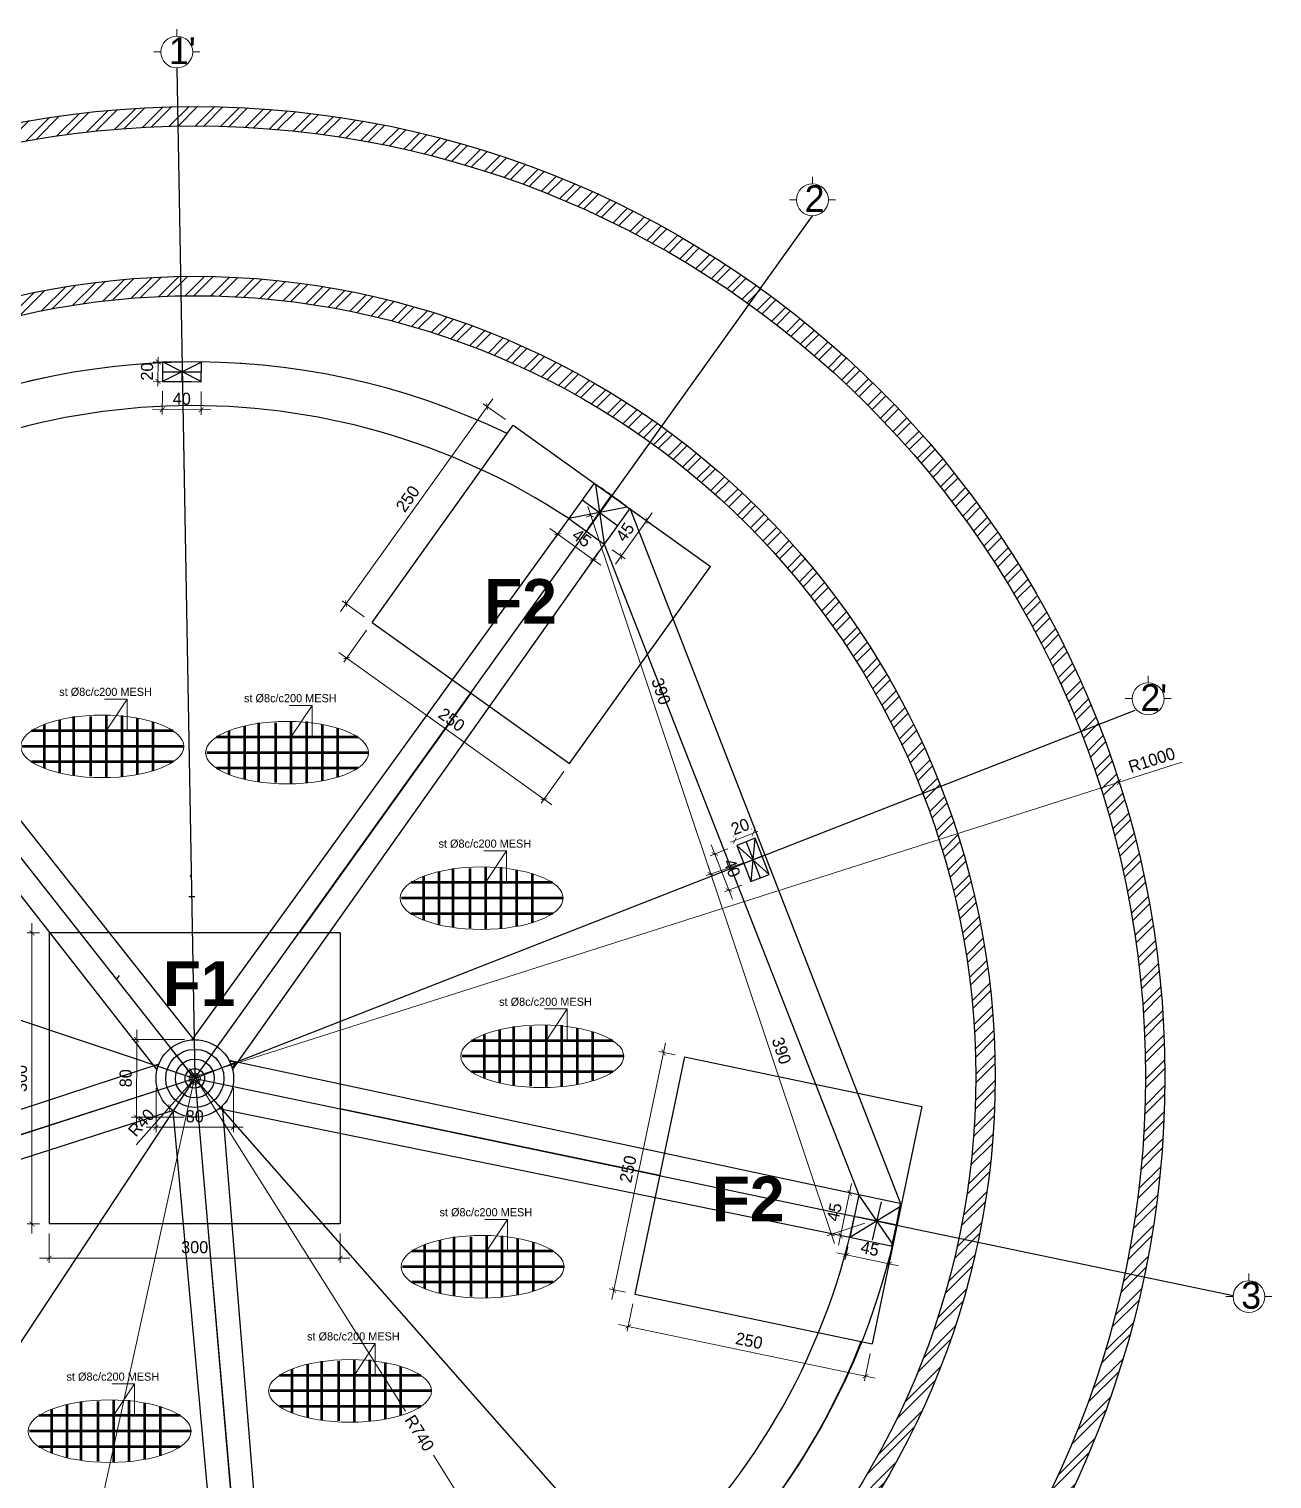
# Model space of a CAD drawing. Header units: inches. Extents: x -291016 to -124071, y 25078 to 137196.
# Drawn here: x -211951 to -210669, y 45294 to 46789 of the extents above; entities that cross this region are included whole.
import ezdxf

# ---------------------------------------------------------------- set-up
doc = ezdxf.new("R2010")
doc.units = ezdxf.units.IN
doc.header["$MEASUREMENT"] = 0
for name, color, linetype, lineweight in [('DOOR', 112, 'Continuous', 20), ('HACTH', 8, 'Continuous', 9), ('text', 7, 'Continuous', 35), ('TOP', 4, 'Continuous', 53)]:
    doc.layers.add(name, color=color, linetype=linetype, lineweight=lineweight)
for name, color, linetype in [('NOTES', 7, 'Continuous'), ('TEX', 4, 'Continuous'), ('WALL', 7, 'Continuous')]:
    doc.layers.add(name, color=color, linetype=linetype)
doc.styles.add('dim', font='')
doc.styles.add('SANSSERIFBOLD', font='sasb____.pfb', dxfattribs={"height": 70})
doc.styles.get('dim').set_extended_font_data('Kabel Bk BT')
doc.dimstyles.new('50PEA1', dxfattribs={"dimscale": 0, "dimtxt": 12.5, "dimasz": 5, "dimexe": 5, "dimexo": 10, "dimgap": 5, "dimtad": 1, "dimdec": 0, "dimdsep": 46, "dimtxsty": 'Standard', "dimblk1": 'ARCHTICK', "dimblk2": 'ARCHTICK', "dimsah": 1, "dimcen": 2.5, "dimdle": 10, "dimclrd": 8, "dimclre": 8, "dimclrt": 7, "dimadec": 0, "dimazin": 0, "dimtfac": 1, "dimtdec": 0, "dimtix": 1, "dimtmove": 2, "dimatfit": 3, "dimldrblk": 'ARCHTICK', "dimfxl": 1, "dimtolj": 1, "dimtzin": 0, "dimlwd": 13, "dimlwe": 13, "dimarcsym": 0})

# ---------------------------------------------------------------- blocks, each defined once
blk = doc.blocks.new('_ArchTick')
at = {"color": 0, "const_width": 0.15}
blk.add_lwpolyline([(-0.5, -0.5), (0.5, 0.5)], dxfattribs=at)
blk = doc.blocks.new('*D470')
at = {"layer": 'Defpoints', "color": 0, "linetype": 'Continuous', "ltscale": 0.2, "transparency": 16777216}
for p in [(-211813.1, 46425.5), (-211773.1, 46425.2), (-211773.3, 46396.3)]:
    blk.add_point(p, dxfattribs=at)
at = {"layer": 'DOOR', "color": 8, "linetype": 'Continuous', "lineweight": 13, "ltscale": 0.2, "transparency": 16777216}
for p, q in [((-211813.2, 46415.5), (-211813.4, 46391.6)), ((-211773.2, 46415.2), (-211773.4, 46391.3))]:
    blk.add_line(p, q, dxfattribs=at)
at = {"layer": 'DOOR', "color": 8, "lineweight": 13, "ltscale": 0.2, "transparency": 16777216}
blk.add_line((-211823.3, 46396.7), (-211763.3, 46396.2), dxfattribs=at)
at = {"layer": 'DOOR', "color": 8, "linetype": 'Continuous', "lineweight": 13, "ltscale": 0.2, "transparency": 16777216, "xscale": 5, "yscale": 5, "zscale": 5}
for p, rotation in [((-211813.3, 46396.6), 179.5496749645594), ((-211773.3, 46396.3), 359.5496749645595)]:
    blk.add_blockref('_ArchTick', p, dxfattribs=dict(at, rotation=rotation))
at = {"layer": 'DOOR', "color": 7, "linetype": 'Continuous', "ltscale": 0.2, "transparency": 16777216, "insert": (-211793.2, 46407.7), "char_height": 12.5, "attachment_point": 5, "rotation": 359.5497}
blk.add_mtext('\\A1;40', dxfattribs=at)
blk = doc.blocks.new('*D471')
at = {"layer": 'Defpoints', "color": 0, "linetype": 'Continuous', "ltscale": 0.2, "transparency": 16777216}
for p in [(-211772.9, 46445.4), (-211817.8, 46425.7), (-211773.1, 46425.4)]:
    blk.add_point(p, dxfattribs=at)
at = {"layer": 'DOOR', "color": 8, "lineweight": 13, "ltscale": 0.2, "transparency": 16777216}
for p, q in [((-211817.6, 46445.7), (-211817.6, 46450.7)), ((-211817.6, 46445.7), (-211817.8, 46425.7)), ((-211817.8, 46425.7), (-211817.8, 46420.7))]:
    blk.add_line(p, q, dxfattribs=at)
at = {"layer": 'DOOR', "color": 8, "linetype": 'Continuous', "lineweight": 13, "ltscale": 0.2, "transparency": 16777216}
for p, q in [((-211782.9, 46445.5), (-211822.6, 46445.8)), ((-211783.1, 46425.5), (-211822.8, 46425.8))]:
    blk.add_line(p, q, dxfattribs=at)
at = {"layer": 'DOOR', "color": 8, "linetype": 'Continuous', "lineweight": 13, "ltscale": 0.2, "transparency": 16777216, "xscale": 5, "yscale": 5, "zscale": 5}
for p, rotation in [((-211817.6, 46445.7), 269.5496749645181), ((-211817.8, 46425.7), 89.54967496451813)]:
    blk.add_blockref('_ArchTick', p, dxfattribs=dict(at, rotation=rotation))
at = {"layer": 'DOOR', "color": 7, "linetype": 'Continuous', "ltscale": 0.2, "transparency": 16777216, "insert": (-211829, 46435.8), "char_height": 12.5, "attachment_point": 5, "rotation": 89.5497}
blk.add_mtext('\\A1;20', dxfattribs=at)
blk = doc.blocks.new('*D478')
at = {"layer": 'Defpoints', "color": 0, "linetype": 'Continuous', "ltscale": 0.2, "transparency": 16777216}
for p in [(-211221, 45947.3), (-211206.4, 45910.1), (-211229.2, 45901.2)]:
    blk.add_point(p, dxfattribs=at)
at = {"layer": 'DOOR', "color": 8, "linetype": 'Continuous', "lineweight": 13, "ltscale": 0.2, "transparency": 16777216}
for p, q in [((-211230.3, 45943.7), (-211248.4, 45936.6)), ((-211215.8, 45906.4), (-211233.9, 45899.3))]:
    blk.add_line(p, q, dxfattribs=at)
at = {"layer": 'DOOR', "color": 8, "lineweight": 13, "ltscale": 0.2, "transparency": 16777216}
blk.add_line((-211247.4, 45947.7), (-211225.6, 45891.8), dxfattribs=at)
at = {"layer": 'DOOR', "color": 8, "linetype": 'Continuous', "lineweight": 13, "ltscale": 0.2, "transparency": 16777216, "xscale": 5, "yscale": 5, "zscale": 5}
for p, rotation in [((-211243.8, 45938.4), 111.3279274253634), ((-211229.2, 45901.2), 291.3279274253634)]:
    blk.add_blockref('_ArchTick', p, dxfattribs=dict(at, rotation=rotation))
at = {"layer": 'DOOR', "color": 7, "linetype": 'Continuous', "ltscale": 0.2, "transparency": 16777216, "insert": (-211226, 45923.9), "char_height": 12.5, "attachment_point": 5, "rotation": 291.3279}
blk.add_mtext('\\A1;40', dxfattribs=at)
blk = doc.blocks.new('*D479')
at = {"layer": 'Defpoints', "color": 0, "linetype": 'Continuous', "ltscale": 0.2, "transparency": 16777216}
for p in [(-211204.1, 45959.8), (-211202.1, 45954.7), (-211221, 45947.3)]:
    blk.add_point(p, dxfattribs=at)
at = {"layer": 'DOOR', "color": 8, "linetype": 'Continuous', "lineweight": 13, "ltscale": 0.2, "transparency": 16777216}
for p, q in [((-211224.6, 45956.6), (-211224.8, 45957.1)), ((-211205.8, 45964), (-211205.9, 45964.4))]:
    blk.add_line(p, q, dxfattribs=at)
at = {"layer": 'DOOR', "color": 8, "lineweight": 13, "ltscale": 0.2, "transparency": 16777216}
for p, q in [((-211223, 45952.4), (-211204.1, 45959.8)), ((-211204.1, 45959.8), (-211199.5, 45961.6)), ((-211223, 45952.4), (-211227.6, 45950.6))]:
    blk.add_line(p, q, dxfattribs=at)
at = {"layer": 'DOOR', "color": 8, "linetype": 'Continuous', "lineweight": 13, "ltscale": 0.2, "transparency": 16777216, "xscale": 5, "yscale": 5, "zscale": 5}
for p, rotation in [((-211223, 45952.4), 21.32792742537217), ((-211204.1, 45959.8), 201.3279274253721)]:
    blk.add_blockref('_ArchTick', p, dxfattribs=dict(at, rotation=rotation))
at = {"layer": 'DOOR', "color": 7, "linetype": 'Continuous', "ltscale": 0.2, "transparency": 16777216, "insert": (-211217.6, 45966.6), "char_height": 12.5, "attachment_point": 5, "rotation": 21.3279}
blk.add_mtext('\\A1;20', dxfattribs=at)
blk = doc.blocks.new('*D480')
at = {"layer": 'Defpoints', "color": 0, "linetype": 'Continuous', "ltscale": 0.2, "transparency": 16777216}
for p in [(-211819.8, 45707), (-211739.8, 45707), (-211739.8, 45656.7)]:
    blk.add_point(p, dxfattribs=at)
at = {"layer": 'DOOR', "color": 8, "linetype": 'Continuous', "lineweight": 13, "ltscale": 0.2, "transparency": 16777216}
for p, q in [((-211819.8, 45697), (-211819.8, 45651.7)), ((-211739.8, 45697), (-211739.8, 45651.7))]:
    blk.add_line(p, q, dxfattribs=at)
at = {"layer": 'DOOR', "color": 8, "lineweight": 13, "ltscale": 0.2, "transparency": 16777216}
blk.add_line((-211829.8, 45656.7), (-211729.8, 45656.7), dxfattribs=at)
at = {"layer": 'DOOR', "color": 8, "linetype": 'Continuous', "lineweight": 13, "ltscale": 0.2, "transparency": 16777216, "xscale": 5, "yscale": 5, "zscale": 5, "rotation": 180}
blk.add_blockref('_ArchTick', (-211819.8, 45656.7), dxfattribs=at)
at = {"layer": 'DOOR', "color": 8, "linetype": 'Continuous', "lineweight": 13, "ltscale": 0.2, "transparency": 16777216, "xscale": 5, "yscale": 5, "zscale": 5}
blk.add_blockref('_ArchTick', (-211739.8, 45656.7), dxfattribs=at)
at = {"layer": 'DOOR', "color": 7, "linetype": 'Continuous', "ltscale": 0.2, "transparency": 16777216, "insert": (-211779.8, 45667.9), "char_height": 12.5, "attachment_point": 5}
blk.add_mtext('\\A1;80', dxfattribs=at)
blk = doc.blocks.new('*D481')
at = {"layer": 'Defpoints', "color": 0, "linetype": 'Continuous', "ltscale": 0.2, "transparency": 16777216}
for p in [(-211780.5, 45747), (-211839.9, 45667.1), (-211780.7, 45667)]:
    blk.add_point(p, dxfattribs=at)
at = {"layer": 'DOOR', "color": 8, "linetype": 'Continuous', "lineweight": 13, "ltscale": 0.2, "transparency": 16777216}
for p, q in [((-211790.5, 45747), (-211844.7, 45747.1)), ((-211790.7, 45667), (-211844.9, 45667.2))]:
    blk.add_line(p, q, dxfattribs=at)
at = {"layer": 'DOOR', "color": 8, "lineweight": 13, "ltscale": 0.2, "transparency": 16777216}
blk.add_line((-211839.6, 45757.1), (-211839.9, 45657.1), dxfattribs=at)
at = {"layer": 'DOOR', "color": 8, "linetype": 'Continuous', "lineweight": 13, "ltscale": 0.2, "transparency": 16777216, "xscale": 5, "yscale": 5, "zscale": 5}
for p, rotation in [((-211839.7, 45747.1), 89.84661278515328), ((-211839.9, 45667.1), 269.8466127851532)]:
    blk.add_blockref('_ArchTick', p, dxfattribs=dict(at, rotation=rotation))
at = {"layer": 'DOOR', "color": 7, "linetype": 'Continuous', "ltscale": 0.2, "transparency": 16777216, "insert": (-211851, 45707.2), "char_height": 12.5, "attachment_point": 5, "rotation": 89.8466}
blk.add_mtext('\\A1;80', dxfattribs=at)
blk = doc.blocks.new('*D488')
at = {"layer": 'Defpoints', "color": 0, "linetype": 'Continuous', "ltscale": 0.2, "transparency": 16777216}
for p in [(-211204.2, 45932.4), (-211247.9, 45917.8), (-211079.7, 45560.9)]:
    blk.add_point(p, dxfattribs=at)
at = {"layer": 'DOOR', "color": 8, "linetype": 'Continuous', "lineweight": 13, "ltscale": 0.2, "transparency": 16777216}
for p, q in [((-211213.7, 45929.2), (-211252.7, 45916.2)), ((-211089.2, 45557.7), (-211128.2, 45544.6))]:
    blk.add_line(p, q, dxfattribs=at)
at = {"layer": 'DOOR', "color": 8, "lineweight": 13, "ltscale": 0.2, "transparency": 16777216}
blk.add_line((-211120.3, 45536.7), (-211251.1, 45927.2), dxfattribs=at)
at = {"layer": 'DOOR', "color": 8, "linetype": 'Continuous', "lineweight": 13, "ltscale": 0.2, "transparency": 16777216, "xscale": 5, "yscale": 5, "zscale": 5}
for p, rotation in [((-211247.9, 45917.8), 108.5152456213374), ((-211123.5, 45546.2), 288.5152456213374)]:
    blk.add_blockref('_ArchTick', p, dxfattribs=dict(at, rotation=rotation))
at = {"layer": 'DOOR', "color": 7, "linetype": 'Continuous', "ltscale": 0.2, "transparency": 16777216, "insert": (-211175, 45735.6), "char_height": 12.5, "attachment_point": 5, "rotation": 288.5152}
blk.add_mtext('\\A1;390', dxfattribs=at)
blk = doc.blocks.new('*D489')
at = {"layer": 'Defpoints', "color": 0, "linetype": 'Continuous', "ltscale": 0.2, "transparency": 16777216}
for p in [(-211371.7, 46287.3), (-211362.1, 46290.5), (-211204.2, 45932.4)]:
    blk.add_point(p, dxfattribs=at)
at = {"layer": 'DOOR', "color": 8, "linetype": 'Continuous', "lineweight": 13, "ltscale": 0.2, "transparency": 16777216}
for p, q in [((-211371.6, 46287.3), (-211376.4, 46285.7)), ((-211213.7, 45929.2), (-211252.7, 45916.2))]:
    blk.add_line(p, q, dxfattribs=at)
at = {"layer": 'DOOR', "color": 8, "lineweight": 13, "ltscale": 0.2, "transparency": 16777216}
blk.add_line((-211244.7, 45908.3), (-211374.8, 46296.8), dxfattribs=at)
at = {"layer": 'DOOR', "color": 8, "linetype": 'Continuous', "lineweight": 13, "ltscale": 0.2, "transparency": 16777216, "xscale": 5, "yscale": 5, "zscale": 5}
for p, rotation in [((-211371.7, 46287.3), 108.5152456209802), ((-211247.9, 45917.8), 288.5152456209802)]:
    blk.add_blockref('_ArchTick', p, dxfattribs=dict(at, rotation=rotation))
at = {"layer": 'DOOR', "color": 7, "linetype": 'Continuous', "ltscale": 0.2, "transparency": 16777216, "insert": (-211299.1, 46106.1), "char_height": 12.5, "attachment_point": 5, "rotation": 288.5152}
blk.add_mtext('\\A1;390', dxfattribs=at)
blk = doc.blocks.new('*D492')
at = {"color": 8, "lineweight": 13, "transparency": 16777216}
for p, q in [((-211785.1, 45717.4), (-211562.6, 45364.1)), ((-211380.1, 45074.3), (-211533.9, 45318.6))]:
    blk.add_line(p, q, dxfattribs=at)
at = {"layer": 'Defpoints', "color": 0, "transparency": 16777216}
for p in [(-211779.8, 45709), (-211385.4, 45082.8)]:
    blk.add_point(p, dxfattribs=at)
at = {"color": 8, "lineweight": 13, "transparency": 16777216, "xscale": 5, "yscale": 5, "zscale": 5, "rotation": 302.2029900168425}
blk.add_blockref('_ArchTick', (-211385.4, 45082.8), dxfattribs=at)
at = {"color": 7, "transparency": 16777216, "insert": (-211548.2, 45341.4), "char_height": 12.5, "attachment_point": 5, "rotation": 302.203}
blk.add_mtext('\\A1;R740', dxfattribs=at)
blk = doc.blocks.new('*D721')
at = {"color": 8, "lineweight": 13, "transparency": 16777216}
for p, q in [((-211054.4, 45513.7), (-211118, 45527.1)), ((-211106.5, 45533.1), (-211109.3, 45520.2)), ((-211062.5, 45523.9), (-211065.3, 45510.9))]:
    blk.add_line(p, q, dxfattribs=at)
at = {"layer": 'Defpoints', "color": 0, "transparency": 16777216}
for p in [(-211104.5, 45542.9), (-211108.2, 45525.1), (-211060.5, 45533.7)]:
    blk.add_point(p, dxfattribs=at)
at = {"color": 8, "lineweight": 13, "transparency": 16777216, "xscale": 5, "yscale": 5, "zscale": 5}
for p, rotation in [((-211108.2, 45525.1), 168.092339087508), ((-211064.2, 45515.8), 348.092339087508)]:
    blk.add_blockref('_ArchTick', p, dxfattribs=dict(at, rotation=rotation))
at = {"color": 7, "transparency": 16777216, "insert": (-211083.9, 45531.5), "char_height": 12.5, "attachment_point": 5, "rotation": 348.0923}
blk.add_mtext('\\A1;45', dxfattribs=at)
blk = doc.blocks.new('*D722')
at = {"color": 8, "lineweight": 13, "transparency": 16777216}
for p, q in [((-211116.2, 45535.2), (-211102.8, 45598.8)), ((-211105, 45589), (-211109.7, 45590)), ((-211114.2, 45545), (-211119, 45546))]:
    blk.add_line(p, q, dxfattribs=at)
at = {"layer": 'Defpoints', "color": 0, "transparency": 16777216}
for p in [(-211104.8, 45589), (-211095.2, 45587), (-211104.5, 45542.9)]:
    blk.add_point(p, dxfattribs=at)
at = {"color": 8, "lineweight": 13, "transparency": 16777216, "xscale": 5, "yscale": 5, "zscale": 5}
for p, rotation in [((-211104.8, 45589), 78.09233908749623), ((-211114.1, 45545), 258.0923390874962)]:
    blk.add_blockref('_ArchTick', p, dxfattribs=dict(at, rotation=rotation))
at = {"color": 7, "transparency": 16777216, "insert": (-211120.5, 45569.3), "char_height": 12.5, "attachment_point": 5, "rotation": 78.0923}
blk.add_mtext('\\A1;45', dxfattribs=at)
blk = doc.blocks.new('*D723')
at = {"color": 8, "lineweight": 13, "transparency": 16777216}
for p, q in [((-211328.2, 45474.6), (-211334.1, 45446.3)), ((-211078.6, 45398), (-211342.9, 45453.2)), ((-211083.5, 45423.5), (-211089.4, 45395.1))]:
    blk.add_line(p, q, dxfattribs=at)
at = {"layer": 'Defpoints', "color": 0, "transparency": 16777216}
for p in [(-211326.1, 45484.4), (-211333.1, 45451.2), (-211081.4, 45433.3)]:
    blk.add_point(p, dxfattribs=at)
at = {"color": 8, "lineweight": 13, "transparency": 16777216, "xscale": 5, "yscale": 5, "zscale": 5}
for p, rotation in [((-211333.1, 45451.2), 168.1920705506228), ((-211088.4, 45400), 348.1920705506228)]:
    blk.add_blockref('_ArchTick', p, dxfattribs=dict(at, rotation=rotation))
at = {"color": 7, "transparency": 16777216, "insert": (-211208.4, 45436.6), "char_height": 12.5, "attachment_point": 5, "rotation": 348.1921}
blk.add_mtext('\\A1;250', dxfattribs=at)
blk = doc.blocks.new('*D724')
at = {"color": 8, "lineweight": 13, "transparency": 16777216}
for p, q in [((-211349.8, 45479.2), (-211294.5, 45743.4)), ((-211284.7, 45731.2), (-211301.5, 45734.7)), ((-211335.9, 45486.5), (-211352.6, 45490))]:
    blk.add_line(p, q, dxfattribs=at)
at = {"layer": 'Defpoints', "color": 0, "transparency": 16777216}
for p in [(-211296.6, 45733.7), (-211275, 45729.1), (-211326.1, 45484.4)]:
    blk.add_point(p, dxfattribs=at)
at = {"color": 8, "lineweight": 13, "transparency": 16777216, "xscale": 5, "yscale": 5, "zscale": 5}
for p, rotation in [((-211296.6, 45733.7), 78.19207055061685), ((-211347.7, 45488.9), 258.1920705506168)]:
    blk.add_blockref('_ArchTick', p, dxfattribs=dict(at, rotation=rotation))
at = {"color": 7, "transparency": 16777216, "insert": (-211333.2, 45613.6), "char_height": 12.5, "attachment_point": 5, "rotation": 78.1921}
blk.add_mtext('\\A1;250', dxfattribs=at)
blk = doc.blocks.new('*D725')
at = {"color": 8, "lineweight": 13, "transparency": 16777216}
for p, q in [((-211413.9, 46274), (-211361.1, 46236.1)), ((-211400.1, 46276), (-211408.7, 46264.1)), ((-211363.5, 46249.8), (-211372.1, 46237.9))]:
    blk.add_line(p, q, dxfattribs=at)
at = {"layer": 'Defpoints', "color": 0, "transparency": 16777216}
for p in [(-211394.3, 46284.2), (-211357.7, 46258), (-211369.2, 46241.9)]:
    blk.add_point(p, dxfattribs=at)
at = {"color": 8, "lineweight": 13, "transparency": 16777216, "xscale": 5, "yscale": 5, "zscale": 5}
for p, rotation in [((-211405.8, 46268.1), 144.3876412149687), ((-211369.2, 46241.9), 324.3876412149687)]:
    blk.add_blockref('_ArchTick', p, dxfattribs=dict(at, rotation=rotation))
at = {"color": 7, "transparency": 16777216, "insert": (-211380.9, 46264.2), "char_height": 12.5, "attachment_point": 5, "rotation": 324.3876}
blk.add_mtext('\\A1;45', dxfattribs=at)
blk = doc.blocks.new('*D726')
at = {"color": 8, "lineweight": 13, "transparency": 16777216}
for p, q in [((-211346.1, 46237.3), (-211308.2, 46290.2)), ((-211323.4, 46288.7), (-211310, 46279.2)), ((-211349.6, 46252.1), (-211336.2, 46242.6))]:
    blk.add_line(p, q, dxfattribs=at)
at = {"layer": 'Defpoints', "color": 0, "transparency": 16777216}
for p in [(-211331.5, 46294.6), (-211314.1, 46282.1), (-211357.7, 46258)]:
    blk.add_point(p, dxfattribs=at)
at = {"color": 8, "lineweight": 13, "transparency": 16777216, "xscale": 5, "yscale": 5, "zscale": 5}
for p, rotation in [((-211314.1, 46282.1), 54.40472641644845), ((-211340.3, 46245.5), 234.4047264164485)]:
    blk.add_blockref('_ArchTick', p, dxfattribs=dict(at, rotation=rotation))
at = {"color": 7, "transparency": 16777216, "insert": (-211336.3, 46270.3), "char_height": 12.5, "attachment_point": 5, "rotation": 54.4047}
blk.add_mtext('\\A1;45', dxfattribs=at)
blk = doc.blocks.new('*D733')
at = {"color": 8, "lineweight": 13, "transparency": 16777216}
for p, q in [((-211947.7, 45867), (-211947.7, 45547)), ((-211939.9, 45857), (-211952.7, 45857)), ((-211939.9, 45557), (-211952.7, 45557))]:
    blk.add_line(p, q, dxfattribs=at)
at = {"layer": 'Defpoints', "color": 0, "transparency": 16777216}
for p in [(-211929.9, 45857), (-211947.7, 45557), (-211929.9, 45557)]:
    blk.add_point(p, dxfattribs=at)
at = {"color": 8, "lineweight": 13, "transparency": 16777216, "xscale": 5, "yscale": 5, "zscale": 5}
for p, rotation in [((-211947.7, 45857), 90), ((-211947.7, 45557), 270)]:
    blk.add_blockref('_ArchTick', p, dxfattribs=dict(at, rotation=rotation))
at = {"color": 7, "transparency": 16777216, "insert": (-211959, 45707), "char_height": 12.5, "attachment_point": 5, "rotation": 90}
blk.add_mtext('\\A1;300', dxfattribs=at)
blk = doc.blocks.new('*D736')
at = {"color": 8, "lineweight": 13, "transparency": 16777216}
for p, q in [((-211472.6, 46407.8), (-211629.7, 46188.3)), ((-211459.6, 46386.2), (-211482.5, 46402.6)), ((-211605.1, 46182.9), (-211628, 46199.3))]:
    blk.add_line(p, q, dxfattribs=at)
at = {"layer": 'Defpoints', "color": 0, "transparency": 16777216}
for p in [(-211451.4, 46380.4), (-211623.9, 46196.4), (-211597, 46177.1)]:
    blk.add_point(p, dxfattribs=at)
at = {"color": 8, "lineweight": 13, "transparency": 16777216, "xscale": 5, "yscale": 5, "zscale": 5}
for p, rotation in [((-211478.4, 46399.7), 54.40472641643626), ((-211623.9, 46196.4), 234.4047264164363)]:
    blk.add_blockref('_ArchTick', p, dxfattribs=dict(at, rotation=rotation))
at = {"color": 7, "transparency": 16777216, "insert": (-211560.3, 46304.6), "char_height": 12.5, "attachment_point": 5, "rotation": 54.4047}
blk.add_mtext('\\A1;250', dxfattribs=at)
blk = doc.blocks.new('*D737')
at = {"color": 8, "lineweight": 13, "transparency": 16777216}
for p, q in [((-211602.8, 46169), (-211626.1, 46136.3)), ((-211631.4, 46146.2), (-211411.8, 45989.1)), ((-211399.5, 46023.5), (-211422.9, 45990.8))]:
    blk.add_line(p, q, dxfattribs=at)
at = {"layer": 'Defpoints', "color": 0, "transparency": 16777216}
for p in [(-211597, 46177.1), (-211393.7, 46031.6), (-211419.9, 45994.9)]:
    blk.add_point(p, dxfattribs=at)
at = {"color": 8, "lineweight": 13, "transparency": 16777216, "xscale": 5, "yscale": 5, "zscale": 5}
for p, rotation in [((-211623.2, 46140.4), 144.4047264164339), ((-211419.9, 45994.9), 324.404726416434)]:
    blk.add_blockref('_ArchTick', p, dxfattribs=dict(at, rotation=rotation))
at = {"color": 7, "transparency": 16777216, "insert": (-211515, 46076.8), "char_height": 12.5, "attachment_point": 5, "rotation": 324.4047}
blk.add_mtext('\\A1;250', dxfattribs=at)
blk = doc.blocks.new('*D740')
at = {"color": 8, "lineweight": 13, "transparency": 16777216}
for p in [(-211779.8, 45707), (-211840.1, 45638.5)]:
    blk.add_line(p, (-211806.2, 45677), dxfattribs=at)
at = {"layer": 'Defpoints', "color": 0, "transparency": 16777216}
for p in [(-211779.8, 45707), (-211806.2, 45677)]:
    blk.add_point(p, dxfattribs=at)
at = {"color": 8, "lineweight": 13, "transparency": 16777216, "xscale": 5, "yscale": 5, "zscale": 5, "rotation": 48.61300600954255}
blk.add_blockref('_ArchTick', (-211806.2, 45677), dxfattribs=at)
at = {"color": 7, "transparency": 16777216, "insert": (-211834.9, 45661.4), "char_height": 12.5, "attachment_point": 5, "rotation": 48.613}
blk.add_mtext('\\A1;R40', dxfattribs=at)
blk = doc.blocks.new('*D741')
at = {"color": 8, "lineweight": 13, "transparency": 16777216}
for p in [(-211779.8, 45709), (-212008.1, 44665.7)]:
    blk.add_line(p, (-211993.6, 44732.1), dxfattribs=at)
at = {"layer": 'Defpoints', "color": 0, "transparency": 16777216}
for p in [(-211779.8, 45709), (-211993.6, 44732.1)]:
    blk.add_point(p, dxfattribs=at)
at = {"color": 8, "lineweight": 13, "transparency": 16777216, "xscale": 5, "yscale": 5, "zscale": 5, "rotation": 77.65322692449944}
blk.add_blockref('_ArchTick', (-211993.6, 44732.1), dxfattribs=at)
at = {"color": 7, "transparency": 16777216, "insert": (-212012.9, 44696.4), "char_height": 12.5, "attachment_point": 5, "rotation": 77.6532}
blk.add_mtext('\\A1;R1000', dxfattribs=at)
blk = doc.blocks.new('*D745')
at = {"color": 8, "lineweight": 13, "transparency": 16777216}
for p, q in [((-211929.9, 45547), (-211929.9, 45516.8)), ((-211629.9, 45547), (-211629.9, 45516.8)), ((-211939.9, 45521.8), (-211619.9, 45521.8))]:
    blk.add_line(p, q, dxfattribs=at)
at = {"layer": 'Defpoints', "color": 0, "transparency": 16777216}
for p in [(-211929.9, 45557), (-211629.9, 45557), (-211629.9, 45521.8)]:
    blk.add_point(p, dxfattribs=at)
at = {"color": 8, "lineweight": 13, "transparency": 16777216, "xscale": 5, "yscale": 5, "zscale": 5, "rotation": 180}
blk.add_blockref('_ArchTick', (-211929.9, 45521.8), dxfattribs=at)
at = {"color": 8, "lineweight": 13, "transparency": 16777216, "xscale": 5, "yscale": 5, "zscale": 5}
blk.add_blockref('_ArchTick', (-211629.9, 45521.8), dxfattribs=at)
at = {"color": 7, "transparency": 16777216, "insert": (-211779.9, 45533), "char_height": 12.5, "attachment_point": 5}
blk.add_mtext('\\A1;300', dxfattribs=at)
blk = doc.blocks.new('*D746')
at = {"color": 8, "lineweight": 13, "transparency": 16777216}
for p in [(-210762.3, 46033.2), (-211779.8, 45709)]:
    blk.add_line(p, (-210827, 46012.6), dxfattribs=at)
at = {"layer": 'Defpoints', "color": 0, "transparency": 16777216}
for p in [(-210827, 46012.6), (-211779.8, 45709)]:
    blk.add_point(p, dxfattribs=at)
at = {"color": 8, "lineweight": 13, "transparency": 16777216, "xscale": 5, "yscale": 5, "zscale": 5, "rotation": 197.6772319035318}
blk.add_blockref('_ArchTick', (-210827, 46012.6), dxfattribs=at)
at = {"color": 7, "transparency": 16777216, "insert": (-210793.3, 46035.2), "char_height": 12.5, "attachment_point": 5, "rotation": 17.6772}
blk.add_mtext('\\A1;R1000', dxfattribs=at)

msp = doc.modelspace()

# ---------------------------------------------------------------- hatches: boundary and pattern name
h = msp.add_hatch()
h.set_pattern_fill('ANSI32', color=4, scale=50, style=0)
h.set_pattern_definition([(45, (-217651.662, 5072.283), (-13.258252, 13.258252), []), (45, (-217642.823, 5072.283), (-13.258252, 13.258252), [])])
h.paths.add_polyline_path([(-212779.7699, 45708.9592, 1), (-210779.7699, 45708.9592, 1)])
h.paths.add_polyline_path([(-210799.7699, 45708.9592, -1), (-212759.7699, 45708.9592, -1)], flags=16)
h = msp.add_hatch()
h.set_pattern_fill('ANSI32', color=4, scale=50, style=0)
h.set_pattern_definition([(45, (-218725.584, 333.575), (-13.258252, 13.258252), []), (45, (-218716.745, 333.575), (-13.258252, 13.258252), [])])
h.paths.add_polyline_path([(-212604.7699, 45708.9592, 1), (-210954.7699, 45708.9592, 1)])
h.paths.add_polyline_path([(-210974.7699, 45708.9592, -1), (-212584.7699, 45708.9592, -1)], flags=16)

# ---------------------------------------------------------------- linework, layer by layer
at = {"color": 1}
for p, q in [((-211798.3651, 46748.793), (-211779.7313, 45708.898)), ((-211778.6538, 45708.5279), (-211143.1126, 46596.3973)), ((-211780.9906, 45708.518), (-212471.798, 46585.2851)), ((-211772.932, 46445.3976), (-211813.0899, 46425.4658)), ((-211813.0099, 46435.651), (-211773.0106, 46435.3979)), ((-211773.0892, 46425.3982), (-211812.9308, 46445.712)), ((-211773.0892, 46425.3982), (-211772.932, 46445.3976)), ((-211366.7713, 46319.4196), (-211357.7104, 46257.9648)), ((-211380.3534, 46303.6319), (-211344.0646, 46277.0164)), ((-211374.0784, 46274.3255), (-211350.5118, 46307.7737)), ((-211334.2523, 46296.1277), (-211394.3021, 46284.1574)), ((-210810.7144, 46086.4927), (-211779.7699, 45706.9687)), ((-212766.6878, 46036.9731), (-211781.6853, 45707.6092)), ((-211206.2099, 45910.1428), (-211202.1278, 45954.6774)), ((-211187.5796, 45917.4169), (-211220.9881, 45947.3135)), ((-211211.5001, 45951.0181), (-211196.8948, 45913.7798)), ((-211784.563, 45915.0286), (-211783.5039, 45916.5082)), ((-211860.3169, 45809.1982), (-211857.4449, 45813.2104)), ((-211566.5443, 45790.095), (-211566.1643, 45790.6259)), ((-211781.7334, 45706.3331), (-212773.9172, 45385.1484)), ((-212351.3127, 44840.087), (-211779.7699, 45706.9687)), ((-211779.8599, 45706.9988), (-211779.7699, 45706.9687)), ((-211779.7699, 45706.9687), (-211779.8227, 45706.9516)), ((-211779.7699, 45706.9687), (-211779.7618, 45706.8742)), ((-211779.5927, 45704.9122), (-211693.6378, 44707.5295)), ((-211093.312, 44927.6939), (-211778.4346, 45705.4528)), ((-211777.8434, 45706.5659), (-210709.4687, 45483.2165)), ((-211060.1058, 45536.1177), (-211095.2484, 45586.9784)), ((-211072.2596, 45579.8945), (-211081.4065, 45540.2992)), ((-211051.5419, 45575.1902), (-211104.4568, 45542.9306)), ((-211096.8504, 45564.3216), (-211056.8157, 45555.8722))]:
    msp.add_line(p, q, dxfattribs=at)
for p, q in [((-211772.932, 46445.3976), (-211812.9308, 46445.712)), ((-211792.9314, 46445.5548), (-211793.0905, 46425.3086)), ((-211187.5796, 45917.4169), (-211202.1278, 45954.6774)), ((-211194.8537, 45936.0471), (-211213.714, 45928.6833))]:
    msp.add_line(p, q)
at = {"color": 3}
for p, q in [((-211596.9604, 46177.1148), (-211451.4464, 46380.402)), ((-211451.4464, 46380.402), (-211248.1593, 46234.888)), ((-211368.0948, 46320.7467), (-211394.3021, 46284.1574)), ((-211349.8028, 46307.645), (-211376.0063, 46271.0611)), ((-211394.3021, 46284.1574), (-211782.7505, 45746.8575)), ((-211394.3021, 46284.1574), (-211357.7104, 46257.9648)), ((-211331.5109, 46294.5433), (-211357.7104, 46257.9648)), ((-211331.3086, 46294.849), (-211052.3045, 45577.9227)), ((-211780.3697, 45746.9642), (-212193.1888, 46268.0323)), ((-211357.7104, 46257.9648), (-211740.9733, 45716.7065)), ((-211357.7104, 46257.9648), (-211095.2485, 45586.9786)), ((-211818.7467, 45715.9582), (-212228.5355, 46240.1825)), ((-211393.6732, 46031.6008), (-211248.1593, 46234.888)), ((-211596.9604, 46177.1148), (-211393.6732, 46031.6008)), ((-211495.3168, 46104.3578), (-211672.3776, 45856.9988)), ((-211898.0454, 45856.9988), (-212084.0319, 46093.0513)), ((-211629.8599, 45856.9988), (-211929.8599, 45856.9988)), ((-211929.8599, 45856.9988), (-211929.8599, 45556.9988)), ((-211629.8599, 45856.9988), (-211629.8599, 45556.9988)), ((-211780.4494, 45748.9706), (-211781.9239, 45746.9106)), ((-211780.4826, 45746.9623), (-211781.2172, 45747.8979)), ((-211781.0324, 45708.4868), (-211804.5662, 45738.3557)), ((-211274.9609, 45729.138), (-211326.1188, 45484.4282)), ((-211274.9609, 45729.138), (-211030.2511, 45677.9801)), ((-211816.9914, 45721.6166), (-212447.3058, 45514.4371)), ((-211818.7467, 45715.9582), (-211823.0721, 45721.448)), ((-211816.9914, 45721.6166), (-211821.9422, 45720.0139)), ((-211095.1717, 45586.9622), (-211744.3448, 45725.5446)), ((-211737.178, 45723.5195), (-211744.0408, 45724.9529)), ((-211737.0488, 45723.7001), (-211741.2665, 45717.8078)), ((-211779.7618, 45706.8742), (-211779.8599, 45706.9988)), ((-211817.8256, 45694.6495), (-212245.49, 45556.6279)), ((-211802.2009, 45673.8499), (-212433.6154, 45471.5702)), ((-211802.3911, 45673.9796), (-211742.5695, 45013.8061)), ((-211801.4438, 45674.095), (-211802.2009, 45673.8499)), ((-211104.4568, 45542.9306), (-211755.0272, 45675.5394)), ((-211751.9742, 45675.531), (-211754.4057, 45676.0388)), ((-211752.1901, 45677.9971), (-211751.963, 45675.4019)), ((-211751.4957, 45678.6743), (-211697.7356, 45017.6699)), ((-211300.5399, 45606.7831), (-211629.8599, 45675.6292)), ((-211030.2511, 45677.9801), (-211081.409, 45433.2703)), ((-211776.3354, 45668.6611), (-211776.2017, 45667.1282)), ((-211095.2484, 45586.9784), (-211104.4568, 45542.9306)), ((-211051.1783, 45577.6852), (-211095.2484, 45586.9784)), ((-211629.8599, 45556.9988), (-211929.8599, 45556.9988)), ((-211766.5953, 45556.9988), (-211737.202, 45220.0285)), ((-211055.8209, 45555.6694), (-211095.8566, 45564.1118)), ((-211060.4634, 45533.6536), (-211104.4568, 45542.9306)), ((-211326.1188, 45484.4282), (-211081.409, 45433.2703))]:
    msp.add_line(p, q, dxfattribs=at)
at = {"color": 1}
for points in [[(-211772.932, 46445.3976), (-211812.9308, 46445.712), (-211813.0899, 46425.4658), (-211773.0911, 46425.1514)], [(-211187.5796, 45917.4169), (-211202.1278, 45954.6774), (-211220.9881, 45947.3135), (-211206.4399, 45910.053)]]:
    msp.add_lwpolyline(points, close=True, dxfattribs=at)
for centre, radius in [((-211779.7699, 45708.9592), 1000), ((-211779.7699, 45708.9592), 1000), ((-211779.7699, 45708.9592), 980), ((-211779.7699, 45708.9592), 825), ((-211779.7699, 45708.9592), 825), ((-211779.7699, 45708.9592), 805), ((-211779.7699, 45706.9687), 40), ((-211779.7699, 45706.9687), 30), ((-211779.7699, 45706.9687), 20), ((-211779.7699, 45706.9687), 10)]:
    msp.add_circle(centre, radius)
at = {"color": 3}
for centre, radius, start, end in [((-211779.7626, 45706.91), 738.7662, 64.1492527, 118.4909054), ((-211782.0553, 45696.9248), 703.7006, 56.562982, 125.7496673), ((-211779.7618, 45706.8742), 738.798, 52.6643101, 56.1547214), ((-211781.1381, 45709.3953), 696.4289, 275.0148992, 348.0336406), ((-211779.7618, 45706.8742), 738.798, 346.4575615, 349.947979), ((-211781.1381, 45709.3953), 741.4289, 275.0148992, 348.0336406), ((-211779.7618, 45706.8742), 738.798, 284.6665505, 338.4582739)]:
    msp.add_arc(centre, radius, start, end, dxfattribs=at)
for start, end in [(348.0447054, 349.5923965), (284.6371488, 338.3140077)]:
    msp.add_arc((-211779.7699, 45708.9592), 740, start, end)
at = {"color": 1}
msp.add_arc((-211779.7699, 45706.9687), 738.7034, 284.6678106, 338.4498658, dxfattribs=at)
for points in [[(-211785.8678, 45894.6647), (-211785.4393, 45894.631), (-211784.9961, 45894.5924), (-211784.5394, 45894.5491)], [(-211784.5394, 45894.5491), (-211782.949, 45894.6073), (-211781.3587, 45894.6356), (-211779.7699, 45894.6335)]]:
    msp.add_open_spline(points, degree=3)
at = {"layer": 'DOOR', "color": 2, "linetype": 'Continuous', "ltscale": 0.2}
for radius in [5.7935, 4.0311, 2]:
    msp.add_circle((-211779.8154, 45706.8997), radius, dxfattribs=at)
for centre, radius, start, end in [((-211780.601, 45711.0568), 734.6015, 90.961764, 118.5860937), ((-211779.3001, 45710.1233), 735.5578, 64.0740801, 91.061863), ((-211779.3001, 45710.1233), 735.5578, 54.3421964, 56.0443165), ((-211777.7557, 45705.2734), 736.1, 311.3461889, 338.5135686)]:
    msp.add_arc(centre, radius, start, end, dxfattribs=at)
at = {"layer": 'HACTH', "linetype": 'Continuous', "lineweight": 0}
for p, q in [((-211849.4107, 46098.1412), (-211871.1623, 46065.3529)), ((-211658.9107, 46091.6412), (-211680.6623, 46058.8529)), ((-211458.4107, 45941.6412), (-211480.1623, 45908.8529)), ((-211395.9107, 45778.6412), (-211417.6623, 45745.8529)), ((-211457.4107, 45561.6412), (-211479.1623, 45528.8529)), ((-211593.9107, 45433.6412), (-211615.6623, 45400.8529)), ((-211841.9107, 45392.1412), (-211863.6623, 45359.3529))]:
    msp.add_line(p, q, dxfattribs=at)
at = {"layer": 'HACTH', "linetype": 'Continuous', "lineweight": 0, "flags": 128}
for points in [[(-211849.4107, 46065.3529), (-211849.4107, 46098.1412), (-211872.8649, 46098.1412)], [(-211658.9107, 46058.8529), (-211658.9107, 46091.6412), (-211682.3649, 46091.6412)], [(-211458.4107, 45908.8529), (-211458.4107, 45941.6412), (-211481.8649, 45941.6412)], [(-211395.9107, 45745.8529), (-211395.9107, 45778.6412), (-211419.3649, 45778.6412)], [(-211457.4107, 45528.8529), (-211457.4107, 45561.6412), (-211480.8649, 45561.6412)], [(-211593.9107, 45400.8529), (-211593.9107, 45433.6412), (-211617.3649, 45433.6412)], [(-211841.9107, 45359.3529), (-211841.9107, 45392.1412), (-211865.3649, 45392.1412)]]:
    msp.add_lwpolyline(points, dxfattribs=at)
at = {"layer": 'TOP'}
for p, q in [((-211919.1623, 46076.8237), (-211919.1623, 46021.882)), ((-211904.696, 46080.108), (-211904.696, 46019.1628)), ((-211887.1623, 46080.108), (-211887.1623, 46018.5978)), ((-211871.1623, 46081.3529), (-211871.1623, 46017.3529)), ((-211855.1623, 46081.3529), (-211855.1623, 46018.0313)), ((-211839.1623, 46078.4901), (-211839.1623, 46020.2156)), ((-211823.1623, 46074.6797), (-211823.1623, 46024.026)), ((-211714.196, 46073.608), (-211714.196, 46012.6628)), ((-211696.6623, 46073.608), (-211696.6623, 46012.0978)), ((-211680.6623, 46074.8529), (-211680.6623, 46010.8529)), ((-211664.6623, 46074.8529), (-211664.6623, 46011.5313)), ((-211802.2298, 46065.3529), (-211948.0947, 46065.3529)), ((-211935.1623, 46071.9225), (-211935.1623, 46026.7832)), ((-211611.7298, 46058.8529), (-211757.5947, 46058.8529)), ((-211744.6623, 46065.4225), (-211744.6623, 46020.2832)), ((-211728.6623, 46070.3237), (-211728.6623, 46015.382)), ((-211648.6623, 46071.9901), (-211648.6623, 46013.7156)), ((-211632.6623, 46068.1797), (-211632.6623, 46017.526)), ((-211791.1623, 46049.3529), (-211957.7304, 46049.3529)), ((-211600.6623, 46042.8529), (-211767.2304, 46042.8529)), ((-211802.2298, 46033.3529), (-211948.0947, 46033.3529)), ((-211611.7298, 46026.8529), (-211757.5947, 46026.8529)), ((-211513.696, 45923.608), (-211513.696, 45862.6628)), ((-211496.1623, 45923.608), (-211496.1623, 45862.0978)), ((-211480.1623, 45924.8529), (-211480.1623, 45860.8529)), ((-211464.1623, 45924.8529), (-211464.1623, 45861.5313)), ((-211411.2298, 45908.8529), (-211557.0947, 45908.8529)), ((-211544.1623, 45915.4225), (-211544.1623, 45870.2832)), ((-211528.1623, 45920.3237), (-211528.1623, 45865.382)), ((-211448.1623, 45921.9901), (-211448.1623, 45863.7156)), ((-211432.1623, 45918.1797), (-211432.1623, 45867.526)), ((-211400.1623, 45892.8529), (-211566.7304, 45892.8529)), ((-211411.2298, 45876.8529), (-211557.0947, 45876.8529)), ((-211451.196, 45760.608), (-211451.196, 45699.6628)), ((-211433.6623, 45760.608), (-211433.6623, 45699.0978)), ((-211417.6623, 45761.8529), (-211417.6623, 45697.8529)), ((-211401.6623, 45761.8529), (-211401.6623, 45698.5313)), ((-211385.6623, 45758.9901), (-211385.6623, 45700.7156)), ((-211348.7298, 45745.8529), (-211494.5947, 45745.8529)), ((-211481.6623, 45752.4225), (-211481.6623, 45707.2832)), ((-211465.6623, 45757.3237), (-211465.6623, 45702.382)), ((-211369.6623, 45755.1797), (-211369.6623, 45704.526)), ((-211337.6623, 45729.8529), (-211504.2304, 45729.8529)), ((-211348.7298, 45713.8529), (-211494.5947, 45713.8529)), ((-211543.1623, 45535.4225), (-211543.1623, 45490.2832)), ((-211527.1623, 45540.3237), (-211527.1623, 45485.382)), ((-211512.696, 45543.608), (-211512.696, 45482.6628)), ((-211495.1623, 45543.608), (-211495.1623, 45482.0978)), ((-211479.1623, 45544.8529), (-211479.1623, 45480.8529)), ((-211463.1623, 45544.8529), (-211463.1623, 45481.5313)), ((-211447.1623, 45541.9901), (-211447.1623, 45483.7156)), ((-211431.1623, 45538.1797), (-211431.1623, 45487.526)), ((-211410.2298, 45528.8529), (-211556.0947, 45528.8529)), ((-211399.1623, 45512.8529), (-211565.7304, 45512.8529)), ((-211410.2298, 45496.8529), (-211556.0947, 45496.8529)), ((-211649.196, 45415.608), (-211649.196, 45354.6628)), ((-211631.6623, 45415.608), (-211631.6623, 45354.0978)), ((-211615.6623, 45416.8529), (-211615.6623, 45352.8529)), ((-211599.6623, 45416.8529), (-211599.6623, 45353.5313)), ((-211546.7298, 45400.8529), (-211692.5947, 45400.8529)), ((-211679.6623, 45407.4225), (-211679.6623, 45362.2832)), ((-211663.6623, 45412.3237), (-211663.6623, 45357.382)), ((-211583.6623, 45413.9901), (-211583.6623, 45355.7156)), ((-211567.6623, 45410.1797), (-211567.6623, 45359.526)), ((-211911.6623, 45370.8237), (-211911.6623, 45315.882)), ((-211897.196, 45374.108), (-211897.196, 45313.1628)), ((-211879.6623, 45374.108), (-211879.6623, 45312.5978)), ((-211863.6623, 45375.3529), (-211863.6623, 45311.3529)), ((-211847.6623, 45375.3529), (-211847.6623, 45312.0313)), ((-211831.6623, 45372.4901), (-211831.6623, 45314.2156)), ((-211535.6623, 45384.8529), (-211702.2304, 45384.8529)), ((-211794.7298, 45359.3529), (-211940.5947, 45359.3529)), ((-211927.6623, 45365.9225), (-211927.6623, 45320.7832)), ((-211815.6623, 45368.6797), (-211815.6623, 45318.026)), ((-211546.7298, 45368.8529), (-211692.5947, 45368.8529)), ((-211783.6623, 45343.3529), (-211950.2304, 45343.3529)), ((-211794.7298, 45327.3529), (-211940.5947, 45327.3529))]:
    msp.add_line(p, q, dxfattribs=at)
at = {"layer": 'WALL', "color": 0, "lineweight": 13}
for p, q in [((-211798.3651, 46788.9395), (-211798.3651, 46781.5893)), ((-211814.7626, 46765.3398), (-211822.1128, 46765.3398)), ((-211781.9676, 46765.3398), (-211774.6174, 46765.3398)), ((-211143.1126, 46636.5438), (-211143.1126, 46629.1936)), ((-211159.5101, 46612.9441), (-211166.8603, 46612.9441)), ((-211126.715, 46612.9441), (-211119.3648, 46612.9441)), ((-210797, 46122.1466), (-210797, 46114.7964)), ((-210813.3975, 46098.5469), (-210820.7477, 46098.5469)), ((-210780.6025, 46098.5469), (-210773.2523, 46098.5469)), ((-210693.1101, 45505.8254), (-210693.1101, 45498.4751)), ((-210709.5076, 45482.2256), (-210716.8579, 45482.2256)), ((-210676.7126, 45482.2256), (-210669.3624, 45482.2256))]:
    msp.add_line(p, q, dxfattribs=at)
for centre in [(-211798.3651, 46765.1912), (-211798.3651, 46765.1912), (-211143.1126, 46612.7955), (-211143.1126, 46612.7955), (-210797, 46098.3982), (-210797, 46098.3982), (-210693.1101, 45482.077), (-210693.1101, 45482.077)]:
    msp.add_circle(centre, 16.3982, dxfattribs=at)
at = {"layer": 'WALL', "lineweight": 18}
for centre in [(-211875.1623, 46049.3529), (-211684.6623, 46042.8529), (-211484.1623, 45892.8529), (-211421.6623, 45729.8529), (-211483.1623, 45512.8529), (-211619.6623, 45384.8529), (-211867.6623, 45343.3529)]:
    msp.add_ellipse(centre, major_axis=(84, 0), ratio=0.383917036, start_param=-1.570796327, end_param=4.71238898, dxfattribs=at)

# ---------------------------------------------------------------- texts
at = {"layer": 'NOTES', "color": 0, "char_height": 27.5, "attachment_point": 1}
for s, insert in [("1'", (-211806.3297, 46780.2383)), ('2', (-211151.0772, 46627.8426)), ("2'", (-210804.9647, 46113.4453)), ('3', (-210701.0748, 45497.1241))]:
    msp.add_mtext(s, dxfattribs=dict(at, insert=insert))
at = {"layer": 'TEX', "style": 'dim'}
for p in [(-211919.5652, 46101.3729), (-211729.0652, 46094.8729), (-211528.5652, 45944.8729), (-211466.0652, 45781.8729), (-211527.5652, 45564.8729), (-211664.0652, 45436.8729), (-211912.0652, 45395.3729)]:
    msp.add_text('st %%C8c/c200 MESH', height=8.4, dxfattribs=at).set_placement(p)
at = {"layer": 'text', "color": 0, "style": 'SANSSERIFBOLD'}
for s, p in [('F2', (-211481.5756, 46175.8682)), ('F1', (-211812.8627, 45781.8473)), ('F1', (-211812.8627, 45781.8473)), ('F2', (-211246.8627, 45559.8473))]:
    msp.add_text(s, height=46, dxfattribs=at).set_placement(p)

# ---------------------------------------------------------------- dimensions: what is measured, and where the dimension line sits
at = {"color": 3}
for p1, p2, distance, picture, middle in [((-211451.4464, 46380.402), (-211596.9604, 46177.1148), -33.1445, '*D736', (-211560.3027, 46304.5984)), ((-211394.3021, 46284.1574), (-211357.7182, 46257.9539), -19.7112, '*D725', (-211380.9371, 46264.1769)), ((-211357.7182, 46257.9539), (-211331.5179, 46294.5565), -21.4624, '*D726', (-211336.3139, 46270.3111)), ((-211596.9604, 46177.1148), (-211393.6732, 46031.6008), -45.137, '*D737', (-211515.0409, 46076.8027)), ((-211929.8599, 45856.9823), (-211929.8599, 45556.9988), -17.8891, '*D733', (-211958.999, 45706.9905)), ((-211326.1188, 45484.4282), (-211274.9609, 45729.138), 22.0807, '*D724', (-211333.1652, 45613.6036)), ((-211104.4568, 45542.9306), (-211095.1717, 45586.9622), 9.8879, '*D722', (-211120.4973, 45569.3079)), ((-211060.4634, 45533.6536), (-211104.4568, 45542.9306), 18.2415, '*D721', (-211083.9027, 45531.4511)), ((-211081.409, 45433.2703), (-211326.1188, 45484.4282), 33.9811, '*D723', (-211208.4154, 45436.5991))]:
    dim = msp.add_aligned_dim(p1=p1, p2=p2, distance=distance, dimstyle='50PEA1', override={"dimscale": 1}, dxfattribs=at)
    dim.commit()
    dim.dimension.update_dxf_attribs({"geometry": picture, "text_midpoint": middle})
for center, mpoint, picture, middle in [((-211779.7699, 45708.9592), (-210826.9877, 46012.6137), '*D746', (-210793.285, 46035.1624)), ((-211779.7699, 45708.9592), (-211993.5978, 44732.0879), '*D741', (-212012.918, 44696.4362)), ((-211779.7699, 45706.9687), (-211806.2156, 45676.9582), '*D740', (-211834.9035, 45661.4193))]:
    dim = msp.add_radius_dim(center=center, mpoint=mpoint, dimstyle='50PEA1', override={"dimscale": 1}, dxfattribs=at)
    dim.commit()
    dim.dimension.update_dxf_attribs({"geometry": picture, "text_midpoint": middle})
dim = msp.add_radius_dim(center=(-211779.7699, 45708.9592), mpoint=(-211385.4088, 45082.7969), dimstyle='50PEA1', override={"dimscale": 1}, dxfattribs=at)
dim.commit()
dim.dimension.update_dxf_attribs({"geometry": '*D492', "text_midpoint": (-211548.249, 45341.3529), "dimtype": 132})
dim = msp.add_linear_dim(base=(-211629.8599, 45521.7832), p1=(-211929.8599, 45556.9988), p2=(-211629.8599, 45556.9988), dimstyle='50PEA1', override={"dimscale": 1}, dxfattribs=at)
dim.commit()
dim.dimension.update_dxf_attribs({"geometry": '*D745', "text_midpoint": (-211779.8599, 45533.0332)})
at = {"layer": 'DOOR', "color": 2, "linetype": 'Continuous', "ltscale": 0.2}
for p1, p2, distance, picture, middle in [((-211772.932, 46445.3976), (-211773.0892, 46425.3982), -44.7131, '*D471', (-211828.972, 46435.8378)), ((-211813.0899, 46425.4658), (-211773.0911, 46425.1514), -28.8775, '*D470', (-211793.2291, 46407.6816)), ((-211220.9881, 45947.3135), (-211202.1278, 45954.6774), 5.4812, '*D479', (-211217.6432, 45966.5809)), ((-211220.9881, 45947.3135), (-211206.4399, 45910.053), -24.4781, '*D478', (-211226.0361, 45923.8721)), ((-211780.4826, 45746.9623), (-211780.6967, 45666.9794), -59.1709, '*D481', (-211851.0103, 45707.1594)), ((-211819.7699, 45706.9687), (-211739.7699, 45706.9687), -50.3014, '*D480', (-211779.7699, 45667.9173))]:
    dim = msp.add_aligned_dim(p1=p1, p2=p2, distance=distance, dimstyle='50PEA1', override={"dimscale": 1}, dxfattribs=at)
    dim.commit()
    dim.dimension.update_dxf_attribs({"geometry": picture, "text_midpoint": middle})
dim = msp.add_linear_dim(base=(-211371.6567, 46287.2768), p1=(-211204.1689, 45932.4101), p2=(-211362.0889, 46290.481), angle=288.5152456, dimstyle='50PEA1', override={"dimscale": 1}, dxfattribs=at)
dim.commit()
dim.dimension.update_dxf_attribs({"geometry": '*D489', "text_midpoint": (-211299.1153, 46106.0918)})
dim = msp.add_aligned_dim(p1=(-211079.7425, 45560.8674), p2=(-211204.1689, 45932.4101), distance=46.1281, text='390', dimstyle='50PEA1', override={"dimscale": 1}, dxfattribs=at)
dim.commit()
dim.dimension.update_dxf_attribs({"geometry": '*D488', "text_midpoint": (-211175.0285, 45735.563)})

doc.saveas('drawing.dxf')
